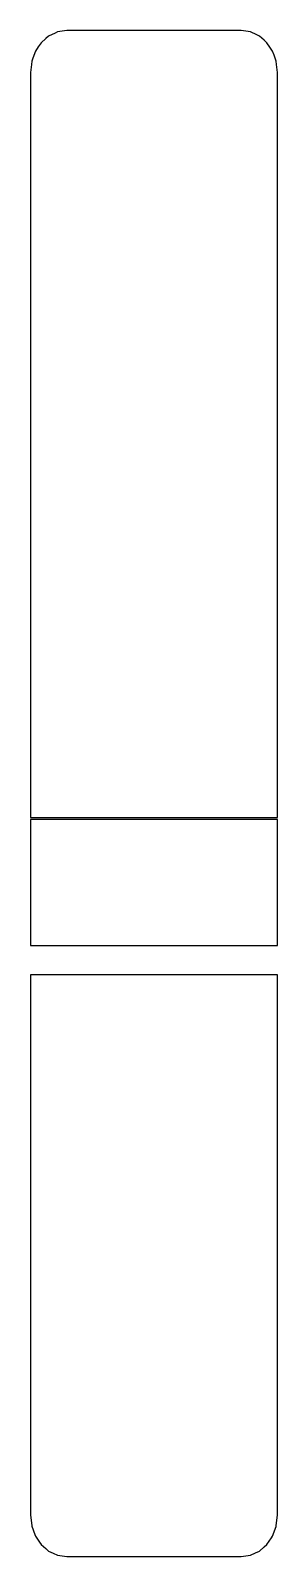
# Model space of a CAD drawing. Header units: metres. Extents: x 2.4 to 16, y -14.6 to 69.3.
import ezdxf

# ---------------------------------------------------------------- set-up
doc = ezdxf.new("R2010")
doc.units = ezdxf.units.M

msp = doc.modelspace()

# ---------------------------------------------------------------- linework, layer by layer
for p, q in [((3.252, 68.892), (2.986, 68.659)), ((3.4, 69.022), (3.252, 68.892)), ((3.752, 69.188), (3.4, 69.022)), ((3.882, 69.25), (3.752, 69.188)), ((4.278, 69.309), (3.882, 69.25)), ((4.4, 69.327), (4.278, 69.309)), ((11.79, 69.327), (4.4, 69.327)), ((14, 69.327), (11.79, 69.327)), ((14.391, 69.269), (14, 69.327)), ((14.518, 69.25), (14.391, 69.269)), ((14.859, 69.088), (14.518, 69.25)), ((15, 69.022), (14.859, 69.088)), ((15.259, 68.795), (15, 69.022)), ((2.668, 68.186), (2.53, 67.806)), ((2.828, 68.424), (2.668, 68.186)), ((2.986, 68.659), (2.828, 68.424)), ((15.414, 68.659), (15.259, 68.795)), ((15.578, 68.415), (15.414, 68.659)), ((15.732, 68.186), (15.578, 68.415)), ((15.808, 67.978), (15.732, 68.186)), ((15.932, 67.636), (15.808, 67.978)), ((2.448, 67.465), (2.4, 67.024)), ((2.468, 67.636), (2.448, 67.465)), ((2.53, 67.806), (2.468, 67.636)), ((15.952, 67.465), (15.932, 67.636)), ((16, 67.024), (15.952, 67.465)), ((2.4, 67.024), (2.4, 66.17)), ((16, 65.585), (16, 67.024)), ((2.4, 66.17), (2.4, 64.482)), ((16, 65.326), (16, 65.585)), ((16, 62.9), (16, 65.326)), ((2.4, 64.482), (2.4, 64.298)), ((2.4, 64.298), (2.4, 62.978)), ((2.4, 62.978), (2.4, 61.923)), ((16, 61.552), (16, 62.9)), ((2.4, 61.923), (2.4, 61.637)), ((2.4, 61.637), (2.4, 60.739)), ((16, 60.988), (16, 61.552)), ((2.4, 60.739), (2.4, 60.411)), ((16, 60.029), (16, 60.988)), ((2.4, 60.411), (2.4, 59.616)), ((2.4, 59.616), (2.4, 58.888)), ((16, 59.319), (16, 60.029)), ((2.4, 58.888), (2.4, 58.533)), ((16, 58.746), (16, 59.319)), ((16, 58.248), (16, 58.746)), ((2.4, 58.533), (2.4, 57.837)), ((16, 57.788), (16, 58.248)), ((16, 58.248), (16, 58.248)), ((2.4, 57.837), (2.4, 57.477)), ((2.4, 57.477), (2.4, 56.782)), ((16, 57.341), (16, 57.788)), ((16, 56.638), (16, 57.341)), ((2.4, 56.782), (2.4, 56.437)), ((2.4, 56.437), (2.4, 56.15)), ((16, 55.989), (16, 56.638)), ((2.4, 56.15), (2.4, 55.943)), ((2.4, 55.943), (2.4, 53.228)), ((16, 45.187), (16, 55.989)), ((2.4, 53.228), (2.4, 50.472)), ((2.4, 50.472), (2.4, 45.187)), ((2.4, 45.187), (2.4, 37.159)), ((16, 37.159), (16, 45.187)), ((2.4, 37.159), (2.4, 34.603)), ((16, 34.603), (16, 37.159)), ((2.4, 34.603), (2.4, 30.719)), ((16, 26.057), (16, 34.603)), ((2.4, 30.719), (2.4, 26.057)), ((2.4, 26.057), (15.82, 26.057)), ((15.82, 26.057), (16, 26.057)), ((2.58, 25.943), (2.4, 25.943)), ((2.4, 25.943), (2.4, 22.145)), ((16, 25.943), (2.58, 25.943)), ((16, 25.484), (16, 25.943)), ((16, 19.014), (16, 25.484)), ((2.4, 22.145), (2.4, 19.014)), ((2.4, 19.014), (4.94, 19.014)), ((4.94, 19.014), (16, 19.014)), ((16, 19.014), (16, 19.014)), ((13.46, 17.397), (2.4, 17.397)), ((2.4, 17.397), (2.4, 10.116)), ((16, 17.397), (13.46, 17.397)), ((16, 10.116), (16, 17.397)), ((2.4, 10.116), (2.4, 5.789)), ((16, -0.197), (16, 10.116)), ((2.4, 5.789), (2.4, 2.3)), ((2.4, 2.3), (2.4, -0.702)), ((2.4, -0.702), (2.4, -0.966)), ((16, -0.904), (16, -0.197)), ((2.4, -0.966), (2.4, -1.295)), ((2.4, -1.295), (2.4, -1.657)), ((2.4, -1.657), (2.4, -2.36)), ((16, -1.689), (16, -0.904)), ((16, -0.904), (16, -0.904)), ((2.4, -2.36), (2.4, -2.72)), ((16, -2.055), (16, -1.689)), ((16, -2.44), (16, -2.055)), ((16, -2.872), (16, -2.44)), ((2.4, -2.72), (2.4, -3.446)), ((16, -3.392), (16, -2.872)), ((2.4, -3.446), (2.4, -4.219)), ((16, -4.071), (16, -3.392)), ((16, -4.816), (16, -4.071)), ((2.4, -4.219), (2.4, -4.564)), ((2.4, -4.564), (2.4, -5.423)), ((16, -5.745), (16, -4.816)), ((2.4, -5.423), (2.4, -5.734)), ((2.4, -5.734), (2.4, -6.725)), ((16, -7.293), (16, -5.745)), ((2.4, -6.725), (2.4, -7.918)), ((16, -7.989), (16, -7.293)), ((2.4, -7.918), (2.4, -8.164)), ((2.4, -8.164), (2.4, -9.647)), ((16, -10.941), (16, -7.989)), ((2.4, -9.647), (2.4, -11.658)), ((2.4, -11.658), (2.4, -11.708)), ((2.4, -11.708), (2.4, -12.291)), ((16, -11.225), (16, -10.941)), ((16, -12.291), (16, -11.225)), ((2.4, -12.291), (2.466, -12.9)), ((15.934, -12.9), (16, -12.291)), ((2.466, -12.9), (2.468, -12.915)), ((2.468, -12.915), (2.634, -13.366)), ((2.634, -13.366), (2.668, -13.457)), ((15.732, -13.457), (15.927, -12.929)), ((15.927, -12.929), (15.932, -12.915)), ((15.932, -12.915), (15.934, -12.9)), ((2.668, -13.457), (2.892, -13.785)), ((2.892, -13.785), (2.986, -13.922)), ((2.986, -13.922), (3.236, -14.138)), ((3.236, -14.138), (3.4, -14.279)), ((15, -14.279), (15.265, -14.051)), ((15.265, -14.051), (15.414, -13.922)), ((15.414, -13.922), (15.663, -13.558)), ((15.663, -13.558), (15.732, -13.457)), ((3.4, -14.279), (3.658, -14.399)), ((3.658, -14.399), (3.882, -14.504)), ((3.882, -14.504), (4.141, -14.542)), ((4.141, -14.542), (4.4, -14.58)), ((4.4, -14.58), (9.102, -14.58)), ((9.102, -14.58), (14, -14.58)), ((14, -14.58), (14.259, -14.542)), ((14.259, -14.542), (14.518, -14.504)), ((14.518, -14.504), (14.781, -14.381)), ((14.781, -14.381), (15, -14.279))]:
    msp.add_line(p, q)

doc.saveas('drawing.dxf')
